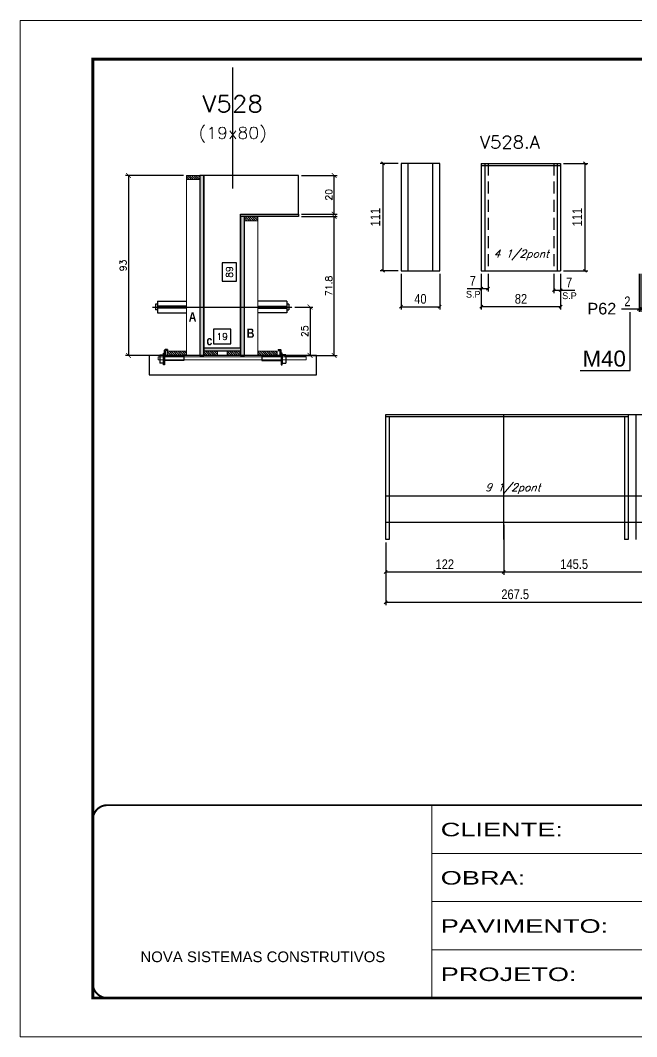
# Model space of a CAD drawing. Extents: x -21493 to -15213, y -12134 to 11887.
# Drawn here: x -18296 to -17659, y 2797 to 3847 of the extents above; entities that cross this region are included whole.
import ezdxf
from ezdxf.enums import TextEntityAlignment as Align

# ---------------------------------------------------------------- set-up
doc = ezdxf.new("R2010")
doc.units = 0
for name, pattern in [('CONTINUO', [0]), ('DASHED', [0.75, 0.5, -0.25]), ('HIDDEN', [0.375, 0.25, -0.125])]:
    doc.linetypes.add(name, pattern=pattern)
for name, color, linetype in [('5', 5, 'Continuous'), ('barrote', 251, 'Continuous'), ('COTA', 241, 'Continuous'), ('Cota Seção (2x)', 4, 'Continuous'), ('detalhes', 4, 'Continuous'), ('NOMENCLATURA', 7, 'Continuous'), ('Painéis', 200, 'Continuous'), ('presilha', 1, 'Continuous'), ('SARR_2.2x7', 40, 'Continuous'), ('SARR_3.5x7', 81, 'Continuous'), ('TENSOR', 3, 'Continuous'), ('texto', 7, 'Continuous'), ('Texto de Titulo', 7, 'Continuous'), ('Texto Qtd Sarr', 242, 'Continuous')]:
    doc.layers.add(name, color=color, linetype=linetype)
for name, color, linetype, lineweight in [('CONCRETO', 251, 'Continuous', 25), ('Folhas', 255, 'Continuous', 9), ('Hachura', 251, 'Continuous', 9), ('Madeira', 126, 'Continuous', 18), ('SARRAFO DE PRESSAO', 251, 'DASHED', 9), ('SCO-___-LAJ', 2, 'Continuous', 0), ('Texto Seção', 7, 'Continuous', 15)]:
    doc.layers.add(name, color=color, linetype=linetype, lineweight=lineweight)
doc.styles.add('ARIAL', font='arial.ttf')
doc.styles.add('COTA TECNICA', font='techl___.ttf', dxfattribs={"height": 10})
doc.styles.add('REGUA-120', font='ROMANS.shx', dxfattribs={"height": 15})
doc.styles.add('Romans', font='romans.shx')
doc.styles.add('ROMAS860', font='ROMAS860.SHX')
doc.styles.get("Standard").update_dxf_attribs({"font": 'arial.ttf'})
doc.styles.add('TECNICA', font='techb___.ttf', dxfattribs={"height": 10})
doc.styles.add('Tecnologia', font='')
doc.styles.get('Tecnologia').set_extended_font_data('Forgotten Futurist')
doc.dimstyles.new('Cota Seção (2x)', dxfattribs={"dimtxt": 7, "dimasz": 5, "dimexe": 3, "dimexo": 3, "dimgap": 2, "dimtad": 3, "dimdec": 1, "dimlfac": 0.5, "dimzin": 12, "dimdsep": 46, "dimtxsty": 'Romans', "dimblk": 'ARCHTICK', "dimcen": 0, "dimclrd": 4, "dimclre": 4, "dimclrt": 1, "dimadec": 1, "dimazin": 3, "dimtfac": 1, "dimtdec": 1, "dimtmove": 0, "dimatfit": 3, "dimldrblk": 'OBLIQUE', "dimfxl": 1, "dimtolj": 1, "dimtzin": 12, "dimarcsym": 0})
doc.dimstyles.new('Cota Seção interna', dxfattribs={"dimtxt": 7, "dimasz": 6, "dimexe": 0.18, "dimexo": 2, "dimgap": -4, "dimtad": 3, "dimdec": 1, "dimlfac": 0.5, "dimzin": 12, "dimdsep": 46, "dimtxsty": 'Romans', "dimblk": 'ARCHTICK', "dimcen": 0.09, "dimse1": 1, "dimse2": 1, "dimsd1": 1, "dimsd2": 1, "dimclrd": 180, "dimclre": 5, "dimclrt": 1, "dimadec": 0, "dimazin": 3, "dimtfac": 1, "dimtdec": 1, "dimtofl": 0, "dimtmove": 0, "dimatfit": 3, "dimldrblk": 'ARCHTICK', "dimfxl": 1, "dimtolj": 1, "dimtzin": 0, "dimarcsym": 0})
doc.dimstyles.new('PAINEL', dxfattribs={"dimtxt": 10, "dimasz": 3, "dimexe": 3, "dimexo": 3, "dimgap": 3, "dimtad": 1, "dimdec": 1, "dimzin": 12, "dimdsep": 46, "dimtxsty": 'COTA TECNICA', "dimblk1": 'OBLIQUE', "dimblk2": 'OBLIQUE', "dimsah": 1, "dimcen": 0.9, "dimclrd": 4, "dimclre": 4, "dimclrt": 240, "dimadec": 1, "dimazin": 3, "dimtfac": 1, "dimtdec": 1, "dimtmove": 0, "dimatfit": 3, "dimfxl": 1, "dimtolj": 1, "dimtzin": 12, "dimarcsym": 0})

# ---------------------------------------------------------------- blocks, each defined once
blk = doc.blocks.new('_Oblique')
at = {"color": 0, "linetype": 'ByBlock', "lineweight": -2}
blk.add_line((-0.5, -0.5), (0.5, 0.5), dxfattribs=at)
blk = doc.blocks.new('*D1341')
at = {"layer": 'COTA', "color": 4, "lineweight": -2, "ltscale": 25, "transparency": 16777216}
for p, q in [((-17651, 3325.9), (-17651, 3243)), ((-17918.5, 3307.9), (-17918.5, 3243)), ((-17918.5, 3246), (-17651, 3246))]:
    blk.add_line(p, q, dxfattribs=at)
at = {"layer": 'Defpoints', "color": 0, "ltscale": 25, "transparency": 16777216}
for p in [(-17651, 3328.9), (-17918.5, 3310.9), (-17651, 3246)]:
    blk.add_point(p, dxfattribs=at)
at = {"layer": 'COTA', "color": 4, "lineweight": -2, "ltscale": 25, "transparency": 16777216, "xscale": 3, "yscale": 3, "zscale": 3, "rotation": 180}
blk.add_blockref('_Oblique', (-17918.5, 3246), dxfattribs=at)
at = {"layer": 'COTA', "color": 4, "lineweight": -2, "ltscale": 25, "transparency": 16777216, "xscale": 3, "yscale": 3, "zscale": 3}
blk.add_blockref('_Oblique', (-17651, 3246), dxfattribs=at)
at = {"layer": 'COTA', "color": 240, "ltscale": 25, "transparency": 16777216, "insert": (-17784.7, 3254.2), "char_height": 10, "attachment_point": 5, "style": 'COTA TECNICA'}
blk.add_mtext('\\A1;267.5', dxfattribs=at)
blk = doc.blocks.new('*D1342')
at = {"layer": 'COTA', "color": 4, "lineweight": -2, "ltscale": 25, "transparency": 16777216}
for p, q in [((-17796.5, 3325.9), (-17796.5, 3274.3)), ((-17918.5, 3307.9), (-17918.5, 3274.3)), ((-17918.5, 3277.3), (-17796.5, 3277.3))]:
    blk.add_line(p, q, dxfattribs=at)
at = {"layer": 'Defpoints', "color": 0, "ltscale": 25, "transparency": 16777216}
for p in [(-17796.5, 3328.9), (-17918.5, 3310.9), (-17796.5, 3277.3)]:
    blk.add_point(p, dxfattribs=at)
at = {"layer": 'COTA', "color": 4, "lineweight": -2, "ltscale": 25, "transparency": 16777216, "xscale": 3, "yscale": 3, "zscale": 3, "rotation": 180}
blk.add_blockref('_Oblique', (-17918.5, 3277.3), dxfattribs=at)
at = {"layer": 'COTA', "color": 4, "lineweight": -2, "ltscale": 25, "transparency": 16777216, "xscale": 3, "yscale": 3, "zscale": 3}
blk.add_blockref('_Oblique', (-17796.5, 3277.3), dxfattribs=at)
at = {"layer": 'COTA', "color": 240, "ltscale": 25, "transparency": 16777216, "insert": (-17857.5, 3285.3), "char_height": 10, "attachment_point": 5, "style": 'COTA TECNICA'}
blk.add_mtext('\\A1;122', dxfattribs=at)
blk = doc.blocks.new('*D1343')
at = {"layer": 'COTA', "color": 4, "lineweight": -2, "ltscale": 25, "transparency": 16777216}
for p, q in [((-17796.5, 3325.9), (-17796.5, 3274.3)), ((-17651, 3325.9), (-17651, 3274.3)), ((-17796.5, 3277.3), (-17651, 3277.3))]:
    blk.add_line(p, q, dxfattribs=at)
at = {"layer": 'Defpoints', "color": 0, "ltscale": 25, "transparency": 16777216}
for p in [(-17796.5, 3328.9), (-17651, 3328.9), (-17651, 3277.3)]:
    blk.add_point(p, dxfattribs=at)
at = {"layer": 'COTA', "color": 4, "lineweight": -2, "ltscale": 25, "transparency": 16777216, "xscale": 3, "yscale": 3, "zscale": 3, "rotation": 180}
blk.add_blockref('_Oblique', (-17796.5, 3277.3), dxfattribs=at)
at = {"layer": 'COTA', "color": 4, "lineweight": -2, "ltscale": 25, "transparency": 16777216, "xscale": 3, "yscale": 3, "zscale": 3}
blk.add_blockref('_Oblique', (-17651, 3277.3), dxfattribs=at)
at = {"layer": 'COTA', "color": 240, "ltscale": 25, "transparency": 16777216, "insert": (-17723.7, 3285.4), "char_height": 10, "attachment_point": 5, "style": 'COTA TECNICA'}
blk.add_mtext('\\A1;145.5', dxfattribs=at)
blk = doc.blocks.new('titulo1')
at = {"layer": 'Defpoints', "color": 252, "linetype": 'HIDDEN', "ltscale": 2}
blk.add_line((0, 0), (0, 125), dxfattribs=at)
at = {"layer": 'Defpoints', "style": 'Romans', "oblique": 15}
blk.add_attdef('FOLHA', text='', height=10, dxfattribs=at).set_placement((0, 15.6), align=Align.MIDDLE_CENTER)
at = {"layer": 'Texto Qtd Sarr', "color": 3, "style": 'Romans', "oblique": 15}
for tag, height, p in [('TITULO', 17, (0, 71.4)), ('SEÇÃO', 12, (0, 41.5))]:
    blk.add_attdef(tag, text='', height=height, dxfattribs=at).set_placement(p, align=Align.MIDDLE_CENTER)
blk = doc.blocks.new('_ArchTick')
at = {"color": 0, "linetype": 'ByBlock', "const_width": 0.15}
blk.add_lwpolyline([(-0.5, -0.5), (0.5, 0.5)], dxfattribs=at)
blk = doc.blocks.new('*D1344')
at = {"layer": 'COTA', "color": 4, "lineweight": -2, "transparency": 16777216}
for p, q in [((-18005.7, 3644.6), (-17968.9, 3644.6)), ((-17971.9, 3501), (-17971.9, 3644.6)), ((-18023.3, 3501), (-17968.9, 3501))]:
    blk.add_line(p, q, dxfattribs=at)
at = {"layer": 'Defpoints', "color": 0, "transparency": 16777216}
for p in [(-18008.7, 3644.6), (-17971.9, 3644.6), (-18026.3, 3501)]:
    blk.add_point(p, dxfattribs=at)
at = {"layer": 'COTA', "color": 4, "lineweight": -2, "transparency": 16777216, "xscale": 5, "yscale": 5, "zscale": 5}
for p, rotation in [((-17971.9, 3644.6), 90), ((-17971.9, 3501), 270)]:
    blk.add_blockref('_ArchTick', p, dxfattribs=dict(at, rotation=rotation))
at = {"layer": 'COTA', "color": 1, "transparency": 16777216, "insert": (-17977.4, 3572.8), "char_height": 7, "attachment_point": 5, "rotation": 90, "style": 'Romans'}
blk.add_mtext('\\A1;71.8', dxfattribs=at)
blk = doc.blocks.new('*D1345')
at = {"layer": 'COTA', "color": 4, "lineweight": -2, "transparency": 16777216}
for p, q in [((-18005.7, 3687), (-17968.9, 3687)), ((-17971.9, 3647), (-17971.9, 3687)), ((-18005.7, 3647), (-17968.9, 3647))]:
    blk.add_line(p, q, dxfattribs=at)
at = {"layer": 'Defpoints', "color": 0, "transparency": 16777216}
for p in [(-18008.7, 3687), (-17971.9, 3687), (-18008.7, 3647)]:
    blk.add_point(p, dxfattribs=at)
at = {"layer": 'COTA', "color": 4, "lineweight": -2, "transparency": 16777216, "xscale": 5, "yscale": 5, "zscale": 5}
for p, rotation in [((-17971.9, 3687), 90), ((-17971.9, 3647), 270)]:
    blk.add_blockref('_ArchTick', p, dxfattribs=dict(at, rotation=rotation))
at = {"layer": 'COTA', "color": 1, "transparency": 16777216, "insert": (-17977.4, 3667), "char_height": 7, "attachment_point": 5, "rotation": 90, "style": 'Romans'}
blk.add_mtext('\\A1;20', dxfattribs=at)
blk = doc.blocks.new('*D1346')
at = {"layer": 'Cota Seção (2x)', "color": 180, "lineweight": -2, "transparency": 16777216}
for p, q in [((-18072.7, 3596.7), (-18087.7, 3596.7)), ((-18087.7, 3596.7), (-18087.7, 3577.7)), ((-18072.7, 3577.7), (-18072.7, 3596.7)), ((-18087.7, 3577.7), (-18072.7, 3577.7))]:
    blk.add_line(p, q, dxfattribs=at)
at = {"layer": 'Defpoints', "color": 0, "transparency": 16777216}
for p in [(-18068.7, 3687), (-18068.7, 3687), (-18068.7, 3509)]:
    blk.add_point(p, dxfattribs=at)
at = {"layer": 'Cota Seção (2x)', "color": 1, "transparency": 16777216, "insert": (-18080.2, 3587.2), "char_height": 7, "attachment_point": 5, "rotation": 90, "style": 'Romans'}
blk.add_mtext('\\A1;89', dxfattribs=at)
blk = doc.blocks.new('PRESILHA METÁLICA 1')
at = {"layer": 'presilha'}
for p, q in [((7.5, 10.6), (7.5, 19.9)), ((12, 21), (8.6, 21)), ((9, 11.6), (9, 18.9)), ((12, 19.5), (9.6, 19.5)), ((12, 21), (12, 19.5)), ((0, 13), (6, 13)), ((0, 13), (0, 0)), ((6, 0), (0, 0)), ((6, 15.5), (7.5, 15.5)), ((6, -2.5), (6, 15.5)), ((6, 13), (6, 0)), ((7.5, 15.5), (7.5, -2.5)), ((37.5, 4.1), (7.5, 4.1)), ((37.5, 11), (9.6, 11)), ((37.5, 11), (37.5, 4.1)), ((7.5, -2.5), (6, -2.5))]:
    blk.add_line(p, q, dxfattribs=at)
for centre, radius, start, end in [((8.6, 19.9), 1.14, 90, 180), ((9.6, 18.9), 0.57, 90, 180), ((9.6, 11.6), 0.57, 180, 270)]:
    blk.add_arc(centre, radius, start, end, dxfattribs=at)
blk = doc.blocks.new('*D1347')
at = {"layer": 'Cota Seção (2x)', "color": 180, "lineweight": -2, "transparency": 16777216}
for p, q in [((-18078.7, 3528), (-18096.7, 3528)), ((-18096.7, 3528), (-18096.7, 3513)), ((-18078.7, 3513), (-18078.7, 3528)), ((-18096.7, 3513), (-18078.7, 3513))]:
    blk.add_line(p, q, dxfattribs=at)
at = {"layer": 'Defpoints', "color": 0, "transparency": 16777216}
for p in [(-18068.7, 3509), (-18106.7, 3501), (-18068.7, 3501)]:
    blk.add_point(p, dxfattribs=at)
at = {"layer": 'Cota Seção (2x)', "color": 1, "transparency": 16777216, "insert": (-18087.7, 3520.5), "char_height": 7, "attachment_point": 5, "style": 'Romans'}
blk.add_mtext('\\A1;19', dxfattribs=at)
blk = doc.blocks.new('*D1348')
at = {"layer": 'COTA', "color": 4, "lineweight": -2, "transparency": 16777216}
for p, q in [((-18127.7, 3687), (-18187.6, 3687)), ((-18184.6, 3687), (-18184.6, 3501)), ((-18127.7, 3501), (-18187.6, 3501))]:
    blk.add_line(p, q, dxfattribs=at)
at = {"layer": 'Defpoints', "color": 0, "transparency": 16777216}
for p in [(-18124.7, 3687), (-18184.6, 3501), (-18124.7, 3501)]:
    blk.add_point(p, dxfattribs=at)
at = {"layer": 'COTA', "color": 4, "lineweight": -2, "transparency": 16777216, "xscale": 5, "yscale": 5, "zscale": 5}
for p, rotation in [((-18184.6, 3687), 90), ((-18184.6, 3501), 270)]:
    blk.add_blockref('_ArchTick', p, dxfattribs=dict(at, rotation=rotation))
at = {"layer": 'COTA', "color": 1, "transparency": 16777216, "insert": (-18190.1, 3594), "char_height": 7, "attachment_point": 5, "rotation": 90, "style": 'Romans'}
blk.add_mtext('\\A1;93', dxfattribs=at)
blk = doc.blocks.new('*D1349')
at = {"layer": 'COTA', "color": 4, "lineweight": -2, "transparency": 16777216}
for p, q in [((-18012.4, 3551), (-17993.8, 3551)), ((-17996.8, 3551), (-17996.8, 3501)), ((-18012.4, 3501), (-17993.8, 3501))]:
    blk.add_line(p, q, dxfattribs=at)
at = {"layer": 'Defpoints', "color": 0, "transparency": 16777216}
for p in [(-18015.4, 3551), (-18015.4, 3501), (-17996.8, 3501)]:
    blk.add_point(p, dxfattribs=at)
at = {"layer": 'COTA', "color": 4, "lineweight": -2, "transparency": 16777216, "xscale": 5, "yscale": 5, "zscale": 5}
for p, rotation in [((-17996.8, 3551), 90), ((-17996.8, 3501), 270)]:
    blk.add_blockref('_ArchTick', p, dxfattribs=dict(at, rotation=rotation))
at = {"layer": 'COTA', "color": 1, "transparency": 16777216, "insert": (-18002.3, 3526), "char_height": 7, "attachment_point": 5, "rotation": 90, "style": 'Romans'}
blk.add_mtext('\\A1;25', dxfattribs=at)
blk = doc.blocks.new('*D1670')
at = {"layer": 'COTA', "color": 4, "lineweight": -2, "ltscale": 25, "transparency": 16777216}
for p, q in [((-17744.7, 3585.4), (-17744.7, 3565.4)), ((-17737.7, 3585.4), (-17737.7, 3565.4)), ((-17744.7, 3568.4), (-17737.7, 3568.4)), ((-17737.7, 3568.4), (-17723, 3568.4))]:
    blk.add_line(p, q, dxfattribs=at)
at = {"layer": 'Defpoints', "color": 0, "ltscale": 25, "transparency": 16777216}
for p in [(-17744.7, 3588.4), (-17737.7, 3588.4), (-17737.7, 3568.4)]:
    blk.add_point(p, dxfattribs=at)
at = {"layer": 'COTA', "color": 4, "lineweight": -2, "ltscale": 25, "transparency": 16777216, "xscale": 3, "yscale": 3, "zscale": 3, "rotation": 180}
blk.add_blockref('_Oblique', (-17744.7, 3568.4), dxfattribs=at)
at = {"layer": 'COTA', "color": 4, "lineweight": -2, "ltscale": 25, "transparency": 16777216, "xscale": 3, "yscale": 3, "zscale": 3}
blk.add_blockref('_Oblique', (-17737.7, 3568.4), dxfattribs=at)
at = {"layer": 'COTA', "color": 240, "ltscale": 25, "transparency": 16777216, "insert": (-17728.9, 3576.5), "char_height": 10, "attachment_point": 5, "style": 'COTA TECNICA'}
blk.add_mtext('\\A1;7', dxfattribs=at)
blk = doc.blocks.new('*D1671')
at = {"layer": 'COTA', "color": 4, "lineweight": -2, "ltscale": 25, "transparency": 16777216}
for p, q in [((-17819.7, 3585.4), (-17819.7, 3566.9)), ((-17812.7, 3585.4), (-17812.7, 3566.9)), ((-17819.7, 3569.9), (-17834.5, 3569.9)), ((-17812.7, 3569.9), (-17819.7, 3569.9))]:
    blk.add_line(p, q, dxfattribs=at)
at = {"layer": 'Defpoints', "color": 0, "ltscale": 25, "transparency": 16777216}
for p in [(-17819.7, 3588.4), (-17812.7, 3588.4), (-17819.7, 3569.9)]:
    blk.add_point(p, dxfattribs=at)
at = {"layer": 'COTA', "color": 4, "lineweight": -2, "ltscale": 25, "transparency": 16777216, "xscale": 3, "yscale": 3, "zscale": 3, "rotation": 180}
blk.add_blockref('_Oblique', (-17819.7, 3569.9), dxfattribs=at)
at = {"layer": 'COTA', "color": 4, "lineweight": -2, "ltscale": 25, "transparency": 16777216, "xscale": 3, "yscale": 3, "zscale": 3}
blk.add_blockref('_Oblique', (-17812.7, 3569.9), dxfattribs=at)
at = {"layer": 'COTA', "color": 240, "ltscale": 25, "transparency": 16777216, "insert": (-17828.6, 3578), "char_height": 10, "attachment_point": 5, "style": 'COTA TECNICA'}
blk.add_mtext('\\A1;7', dxfattribs=at)
blk = doc.blocks.new('*D1672')
at = {"layer": 'COTA', "color": 4, "lineweight": -2, "ltscale": 25, "transparency": 16777216}
for p, q in [((-17819.7, 3585.4), (-17819.7, 3548.3)), ((-17737.7, 3585.4), (-17737.7, 3548.3)), ((-17737.7, 3551.3), (-17819.7, 3551.3))]:
    blk.add_line(p, q, dxfattribs=at)
at = {"layer": 'Defpoints', "color": 0, "ltscale": 25, "transparency": 16777216}
for p in [(-17819.7, 3588.4), (-17737.7, 3588.4), (-17819.7, 3551.3)]:
    blk.add_point(p, dxfattribs=at)
at = {"layer": 'COTA', "color": 4, "lineweight": -2, "ltscale": 25, "transparency": 16777216, "xscale": 3, "yscale": 3, "zscale": 3, "rotation": 180}
blk.add_blockref('_Oblique', (-17819.7, 3551.3), dxfattribs=at)
at = {"layer": 'COTA', "color": 4, "lineweight": -2, "ltscale": 25, "transparency": 16777216, "xscale": 3, "yscale": 3, "zscale": 3}
blk.add_blockref('_Oblique', (-17737.7, 3551.3), dxfattribs=at)
at = {"layer": 'COTA', "color": 240, "ltscale": 25, "transparency": 16777216, "insert": (-17778.7, 3559.4), "char_height": 10, "attachment_point": 5, "style": 'COTA TECNICA'}
blk.add_mtext('\\A1;82', dxfattribs=at)
blk = doc.blocks.new('*D1673')
at = {"layer": 'COTA', "color": 4, "lineweight": -2, "ltscale": 25, "transparency": 16777216}
for p, q in [((-17734.7, 3699.4), (-17709.5, 3699.4)), ((-17712.5, 3588.4), (-17712.5, 3699.4)), ((-17734.7, 3588.4), (-17709.5, 3588.4))]:
    blk.add_line(p, q, dxfattribs=at)
at = {"layer": 'Defpoints', "color": 0, "ltscale": 25, "transparency": 16777216}
for p in [(-17737.7, 3699.4), (-17712.5, 3699.4), (-17737.7, 3588.4)]:
    blk.add_point(p, dxfattribs=at)
at = {"layer": 'COTA', "color": 4, "lineweight": -2, "ltscale": 25, "transparency": 16777216, "xscale": 3, "yscale": 3, "zscale": 3}
for p, rotation in [((-17712.5, 3699.4), 90), ((-17712.5, 3588.4), 270)]:
    blk.add_blockref('_Oblique', p, dxfattribs=dict(at, rotation=rotation))
at = {"layer": 'COTA', "color": 240, "ltscale": 25, "transparency": 16777216, "insert": (-17720.6, 3643.9), "char_height": 10, "attachment_point": 5, "rotation": 90, "style": 'COTA TECNICA'}
blk.add_mtext('\\A1;111', dxfattribs=at)
blk = doc.blocks.new('*D1674')
at = {"layer": 'COTA', "color": 4, "lineweight": -2, "ltscale": 25, "transparency": 16777216}
for p, q in [((-17656.6, 3585.4), (-17656.6, 3545.9)), ((-17654.6, 3585.4), (-17654.6, 3545.9)), ((-17656.6, 3548.9), (-17674.7, 3548.9)), ((-17654.6, 3548.9), (-17656.6, 3548.9)), ((-17654.6, 3548.9), (-17651.6, 3548.9))]:
    blk.add_line(p, q, dxfattribs=at)
at = {"layer": 'Defpoints', "color": 0, "ltscale": 25, "transparency": 16777216}
for p in [(-17656.6, 3588.4), (-17654.6, 3588.4), (-17656.6, 3548.9)]:
    blk.add_point(p, dxfattribs=at)
at = {"layer": 'COTA', "color": 4, "lineweight": -2, "ltscale": 25, "transparency": 16777216, "xscale": 3, "yscale": 3, "zscale": 3}
blk.add_blockref('_Oblique', (-17656.6, 3548.9), dxfattribs=at)
at = {"layer": 'COTA', "color": 4, "lineweight": -2, "ltscale": 25, "transparency": 16777216, "xscale": 3, "yscale": 3, "zscale": 3, "rotation": 180}
blk.add_blockref('_Oblique', (-17654.6, 3548.9), dxfattribs=at)
at = {"layer": 'COTA', "color": 240, "ltscale": 25, "transparency": 16777216, "insert": (-17668.7, 3556.9), "char_height": 10, "attachment_point": 5, "style": 'COTA TECNICA'}
blk.add_mtext('\\A1;2', dxfattribs=at)
blk = doc.blocks.new('*D1331')
at = {"layer": 'COTA', "color": 4, "lineweight": -2, "ltscale": 25, "transparency": 16777216}
for p, q in [((-17902.7, 3585.4), (-17902.7, 3548.3)), ((-17862.7, 3585.4), (-17862.7, 3548.3)), ((-17902.7, 3551.3), (-17862.7, 3551.3))]:
    blk.add_line(p, q, dxfattribs=at)
at = {"layer": 'Defpoints', "color": 0, "ltscale": 25, "transparency": 16777216}
for p in [(-17902.7, 3588.4), (-17862.7, 3588.4), (-17862.7, 3551.3)]:
    blk.add_point(p, dxfattribs=at)
at = {"layer": 'COTA', "color": 4, "lineweight": -2, "ltscale": 25, "transparency": 16777216, "xscale": 3, "yscale": 3, "zscale": 3, "rotation": 180}
blk.add_blockref('_Oblique', (-17902.7, 3551.3), dxfattribs=at)
at = {"layer": 'COTA', "color": 4, "lineweight": -2, "ltscale": 25, "transparency": 16777216, "xscale": 3, "yscale": 3, "zscale": 3}
blk.add_blockref('_Oblique', (-17862.7, 3551.3), dxfattribs=at)
at = {"layer": 'COTA', "color": 240, "ltscale": 25, "transparency": 16777216, "insert": (-17882.7, 3559.4), "char_height": 10, "attachment_point": 5, "style": 'COTA TECNICA'}
blk.add_mtext('\\A1;40', dxfattribs=at)
blk = doc.blocks.new('*D1332')
at = {"layer": 'COTA', "color": 4, "lineweight": -2, "ltscale": 25, "transparency": 16777216}
for p, q in [((-17905.7, 3699.4), (-17924.3, 3699.4)), ((-17921.3, 3588.4), (-17921.3, 3699.4)), ((-17905.7, 3588.4), (-17924.3, 3588.4))]:
    blk.add_line(p, q, dxfattribs=at)
at = {"layer": 'Defpoints', "color": 0, "ltscale": 25, "transparency": 16777216}
for p in [(-17921.3, 3699.4), (-17902.7, 3699.4), (-17902.7, 3588.4)]:
    blk.add_point(p, dxfattribs=at)
at = {"layer": 'COTA', "color": 4, "lineweight": -2, "ltscale": 25, "transparency": 16777216, "xscale": 3, "yscale": 3, "zscale": 3}
for p, rotation in [((-17921.3, 3699.4), 90), ((-17921.3, 3588.4), 270)]:
    blk.add_blockref('_Oblique', p, dxfattribs=dict(at, rotation=rotation))
at = {"layer": 'COTA', "color": 240, "ltscale": 25, "transparency": 16777216, "insert": (-17929.3, 3643.9), "char_height": 10, "attachment_point": 5, "rotation": 90, "style": 'COTA TECNICA'}
blk.add_mtext('\\A1;111', dxfattribs=at)
blk = doc.blocks.new('9999999999')
at = {"color": 30, "linetype": 'CONTINUO'}
for p, q in [((98564.6, 34230.2), (98564.6, 34429.4)), ((98564.6, 34379.6), (99584, 34379.6)), ((98564.6, 34329.8), (99488, 34329.8)), ((98564.6, 34280), (99488, 34280))]:
    blk.add_line(p, q, dxfattribs=at)
at = {"color": 30, "linetype": 'CONTINUO', "const_width": 2}
blk.add_lwpolyline([(99584, 34230.2), (99584, 34414.4, 0.414214), (99569, 34429.4), (98229, 34429.4, 0.414214), (98214, 34414.4), (98214, 34245.2, 0.414214), (98229, 34230.2), (99584, 34230.2)], format="xyb", dxfattribs=at)
at = {"layer": 'Folhas'}
blk.add_lwpolyline([(98139, 34190.2), (99624, 34190.2), (99624, 35240.2), (98139, 35240.2)], close=True, dxfattribs=at)
at = {"layer": 'Folhas', "color": 30, "const_width": 3}
blk.add_lwpolyline([(98214, 34230.2), (99584, 34230.2), (99584, 35200.2), (98214, 35200.2)], close=True, dxfattribs=at)
at = {"color": 7, "linetype": 'Continuous', "ltscale": 5, "style": 'ARIAL'}
blk.add_text('NOVA SISTEMAS CONSTRUTIVOS', height=11.059, dxfattribs=at).set_placement((98263.2, 34267.2))
at = {"layer": 'Folhas', "color": 7, "style": 'Tecnologia', "width": 1.5}
for s, p in [('CLIENTE:', (98573.7, 34397.2)), ('OBRA:', (98573.7, 34347.3)), ('PAVIMENTO:', (98573.7, 34297.5)), ('PROJETO:', (98573.7, 34247.7))]:
    blk.add_text(s, height=14, dxfattribs=at).set_placement(p)

msp = doc.modelspace()

# ---------------------------------------------------------------- hatches: boundary and pattern name
at = {"layer": 'Hachura'}
h = msp.add_hatch(dxfattribs=at)
h.set_pattern_fill('ANSI31', color=256, scale=0.5, angle=270, style=0)
h.set_pattern_definition([(315, (4781.166, -4620.6218), (1.12253202, 1.12253202), [])])
h.paths.add_polyline_path([(-18124.65, 3682.62), (-18124.65, 3687.02), (-18110.65, 3687.02), (-18110.65, 3682.62)])
h = msp.add_hatch(color=256, dxfattribs=at)
h.dxf.hatch_style = 1
h.paths.add_polyline_path([(-18106.65, 3687.02), (-18110.65, 3687.02), (-18110.65, 3501.02), (-18106.65, 3501.02)])
h = msp.add_hatch(color=256, dxfattribs=at)
h.dxf.hatch_style = 1
h.paths.add_polyline_path([(-18068.65, 3644.62), (-18068.65, 3647.02), (-18008.65, 3647.02), (-18008.65, 3644.62)])
h = msp.add_hatch(color=256, dxfattribs=at)
h.dxf.hatch_style = 1
h.paths.add_polyline_path([(-18064.65, 3644.62), (-18068.65, 3644.62), (-18068.65, 3501.02), (-18064.65, 3501.02)])
h = msp.add_hatch(dxfattribs=at)
h.set_pattern_fill('ANSI31', color=256, scale=0.5, angle=270, style=0)
h.set_pattern_definition([(315, (4841.166, -4663.0218), (1.12253202, 1.12253202), [])])
h.paths.add_polyline_path([(-18064.65, 3640.22), (-18064.65, 3644.62), (-18050.65, 3644.62), (-18050.65, 3640.22)])
h = msp.add_hatch(color=256, dxfattribs=at)
h.dxf.hatch_style = 1
h.paths.add_polyline_path([(-18106.65, 3505.42), (-18106.65, 3509.02), (-18068.65, 3509.02), (-18068.65, 3505.42)])
h = msp.add_hatch(dxfattribs=at)
h.set_pattern_fill('ANSI31', color=256, scale=0.5, angle=270, style=0)
h.set_pattern_definition([(315, (4747.166, -4728.6218), (1.12253202, 1.12253202), [])])
h.paths.add_polyline_path([(-18124.65, 3501.02), (-18124.65, 3505.42), (-18144.65, 3505.42), (-18144.65, 3501.02)])
h = msp.add_hatch(dxfattribs=at)
h.set_pattern_fill('ANSI31', color=256, scale=0.5, angle=270, style=0)
h.set_pattern_definition([(315, (4849.968, -4728.6218), (1.12253202, 1.12253202), [])])
h.paths.add_polyline_path([(-18106.65, 3501.02), (-18106.65, 3505.42), (-18092.65, 3505.42), (-18092.65, 3501.02)])
h = msp.add_hatch(dxfattribs=at)
h.set_pattern_fill('ANSI31', color=256, scale=0.5, angle=270, style=0)
h.set_pattern_definition([(315, (4849.966, -4728.6218), (1.12253202, 1.12253202), [])])
h.paths.add_polyline_path([(-18068.65, 3501.02), (-18068.65, 3505.42), (-18082.65, 3505.42), (-18082.65, 3501.02)])
h = msp.add_hatch(dxfattribs=at)
h.set_pattern_fill('ANSI31', color=256, scale=0.5, angle=270, style=0)
h.set_pattern_definition([(315, (4841.166, -4728.6218), (1.12253202, 1.12253202), [])])
h.paths.add_polyline_path([(-18030.65, 3501.02), (-18030.65, 3505.42), (-18050.65, 3505.42), (-18050.65, 3501.02)])

# ---------------------------------------------------------------- linework, layer by layer
at = {"ltscale": 3}
for p, q in [((-18156.65, 3553.99), (-18156.65, 3547.99)), ((-18154.65, 3553.99), (-18156.65, 3553.99)), ((-18154.65, 3556.99), (-18154.65, 3544.99)), ((-18154.65, 3556.99), (-18124.65, 3556.99)), ((-18124.65, 3551.99), (-18154.65, 3551.99)), ((-18124.65, 3549.99), (-18154.65, 3549.99)), ((-18020.65, 3556.99), (-18050.65, 3556.99)), ((-18050.65, 3551.99), (-18020.65, 3551.99)), ((-18050.65, 3549.99), (-18020.65, 3549.99)), ((-18020.65, 3556.99), (-18020.65, 3544.99)), ((-18018.65, 3553.99), (-18020.65, 3553.99)), ((-18018.65, 3553.99), (-18018.65, 3547.99)), ((-18154.65, 3547.99), (-18156.65, 3547.99)), ((-18154.65, 3544.99), (-18124.65, 3544.99)), ((-18020.65, 3544.99), (-18050.65, 3544.99)), ((-18020.65, 3547.99), (-18018.65, 3547.99))]:
    msp.add_line(p, q, dxfattribs=at)
at = {"layer": 'barrote'}
msp.add_lwpolyline([(-18163.02, 3481.02), (-17990.05, 3481.02), (-17990.05, 3501.02), (-18163.02, 3501.02)], close=True, dxfattribs=at)
at = {"layer": 'CONCRETO'}
msp.add_lwpolyline([(-18068.65, 3647.02), (-18008.65, 3647.02), (-18008.65, 3687.02), (-18068.65, 3687.02), (-18068.65, 3687.02), (-18106.65, 3687.02), (-18106.65, 3505.42), (-18106.65, 3505.42), (-18106.65, 3509.02), (-18068.65, 3509.02)], close=True, dxfattribs=at)
at = {"layer": 'Madeira'}
for points in [[(-18124.65, 3682.62), (-18124.65, 3687.02), (-18110.65, 3687.02), (-18110.65, 3682.62)], [(-18124.65, 3687.02), (-18110.65, 3687.02), (-18110.65, 3501.02), (-18124.65, 3501.02)], [(-18064.65, 3640.22), (-18064.65, 3644.62), (-18050.65, 3644.62), (-18050.65, 3640.22)], [(-18064.65, 3644.62), (-18050.65, 3644.62), (-18050.65, 3501.02), (-18064.65, 3501.02)], [(-18124.65, 3501.02), (-18124.65, 3505.42), (-18144.65, 3505.42), (-18144.65, 3501.02)], [(-18106.65, 3501.02), (-18106.65, 3505.42), (-18092.65, 3505.42), (-18092.65, 3501.02)], [(-18068.65, 3501.02), (-18068.65, 3505.42), (-18082.65, 3505.42), (-18082.65, 3501.02)], [(-18030.65, 3501.02), (-18030.65, 3505.42), (-18050.65, 3505.42), (-18050.65, 3501.02)]]:
    msp.add_lwpolyline(points, close=True, dxfattribs=at)
at = {"layer": 'NOMENCLATURA', "linetype": 'Continuous'}
for p, q in [((-17665.67, 3485.34), (-17665.67, 3545.69)), ((-17717.57, 3485.34), (-17665.67, 3485.34))]:
    msp.add_line(p, q, dxfattribs=at)
at = {"layer": 'Painéis', "ltscale": 25}
for p, q in [((-17862.74, 3699.39), (-17902.74, 3699.39)), ((-17902.74, 3699.39), (-17902.74, 3588.39)), ((-17862.74, 3588.39), (-17862.74, 3699.39)), ((-17819.72, 3699.39), (-17737.72, 3699.39)), ((-17819.72, 3699.39), (-17819.72, 3588.39)), ((-17737.72, 3699.39), (-17737.72, 3588.39)), ((-17902.74, 3588.39), (-17862.74, 3588.39)), ((-17819.72, 3588.39), (-17737.72, 3588.39)), ((-17918.5, 3310.9), (-17918.5, 3439.9)), ((-17796.5, 3310.9), (-17796.5, 3439.9))]:
    msp.add_line(p, q, dxfattribs=at)
at = {"layer": 'Painéis'}
for p, q in [((-17918.5, 3439.9), (-17651, 3439.9)), ((-17918.5, 3355.9), (-17651, 3355.9)), ((-17918.5, 3328.9), (-17651, 3328.9))]:
    msp.add_line(p, q, dxfattribs=at)
for points in [[(-18106.65, 3687.02), (-18110.65, 3687.02), (-18110.65, 3501.02), (-18106.65, 3501.02)], [(-18068.65, 3644.62), (-18068.65, 3647.02), (-18008.65, 3647.02), (-18008.65, 3644.62)], [(-18064.65, 3644.62), (-18068.65, 3644.62), (-18068.65, 3501.02), (-18064.65, 3501.02)], [(-18106.65, 3505.42), (-18106.65, 3509.02), (-18068.65, 3509.02), (-18068.65, 3505.42)]]:
    msp.add_lwpolyline(points, close=True, dxfattribs=at)
at = {"layer": 'SARR_2.2x7', "linetype": 'Continuous'}
for p, q in [((-17895.74, 3699.39), (-17895.74, 3588.39)), ((-17869.74, 3588.39), (-17869.74, 3699.39)), ((-17819.72, 3697.19), (-17737.72, 3697.19)), ((-17668, 3437.7), (-17918.5, 3437.7)), ((-17660, 3439.9), (-17660, 3310.9))]:
    msp.add_line(p, q, dxfattribs=at)
at = {"layer": 'SARR_2.2x7', "linetype": 'HIDDEN', "ltscale": 50}
for p, q in [((-17812.72, 3699.39), (-17812.72, 3588.39)), ((-17744.72, 3699.39), (-17744.72, 3588.39))]:
    msp.add_line(p, q, dxfattribs=at)
at = {"layer": 'SARR_3.5x7'}
for p, q in [((-17816.22, 3699.39), (-17816.22, 3588.39)), ((-17741.22, 3699.39), (-17741.22, 3588.39)), ((-17915, 3437.7), (-17915, 3310.9)), ((-17671.5, 3437.7), (-17671.5, 3310.9)), ((-17668, 3439.9), (-17668, 3310.9))]:
    msp.add_line(p, q, dxfattribs=at)
at = {"layer": 'SARR_3.5x7', "ltscale": 25}
for p, q in [((-17915, 3310.9), (-17918.5, 3310.9)), ((-17668, 3310.9), (-17671.5, 3310.9))]:
    msp.add_line(p, q, dxfattribs=at)
at = {"layer": 'SCO-___-LAJ', "color": 1}
msp.add_lwpolyline([(-18154.02, 3499.69), (-18000.71, 3499.69), (-18000.71, 3496.49), (-18154.02, 3496.49)], close=True, dxfattribs=at)
at = {"layer": 'TENSOR', "linetype": 'HIDDEN', "ltscale": 0.5}
msp.add_line((-18159.65, 3550.99), (-18015.35, 3550.99), dxfattribs=at)

# ---------------------------------------------------------------- block references
at = {"layer": 'presilha', "yscale": 0.6666666666666666, "zscale": 0.6666666666666666, "rotation": 359.9999999998245}
for p, xscale in [((-18152.23, 3493.06), 0.6666666666666666), ((-18021.79, 3493.06), -0.6666666666666666)]:
    msp.add_blockref('PRESILHA METÁLICA 1', p, dxfattribs=dict(at, xscale=xscale))
at = {"layer": 'SARRAFO DE PRESSAO', "color": 6, "linetype": 'ByBlock'}
msp.add_blockref('9999999999', (-116435.39, -31393), dxfattribs=at)
at = {"layer": 'Texto Seção'}
ref = msp.add_blockref('titulo1', (-18076.78, 3673.44), dxfattribs=at)
ref.add_attrib('TITULO', 'V528', dxfattribs={"layer": 'Texto de Titulo', "color": 7, "height": 17, "style": 'Romans', "width": 1.1}).set_placement((-18076.78, 3760.94), align=Align.MIDDLE_CENTER)
ref.add_attrib('SEÇÃO', '(19x80)', dxfattribs={"layer": 'Texto de Titulo', "color": 7, "height": 12, "style": 'Romans', "width": 1.1}).set_placement((-18076.78, 3730.94), align=Align.MIDDLE_CENTER)

# ---------------------------------------------------------------- texts
at = {"layer": '5', "linetype": 'Continuous'}
msp.add_text('P62', height=12, rotation=0.00004, dxfattribs=at).set_placement((-17709.99, 3543.35))
at = {"layer": 'detalhes', "style": 'TECNICA'}
for s, p in [('A', (-18122.26, 3536.05)), ('B', (-18062.3, 3519.21)), ('c', (-18103.93, 3511.52))]:
    msp.add_text(s, height=9.6, rotation=360, dxfattribs=at).set_placement(p)
at = {"layer": 'NOMENCLATURA', "linetype": 'Continuous'}
msp.add_text('M40', height=16.5, rotation=360, dxfattribs=at).set_placement((-17715.07, 3489.54))
at = {"layer": 'texto', "color": 2, "char_height": 8, "attachment_point": 5, "style": 'Romans'}
for s, insert in [('{\\Q19;\\C256;4 1/2pont}', (-17778.38, 3604.84)), ('{\\Q19;\\C256;9 1/2pont}', (-17787.1, 3363.35))]:
    msp.add_mtext(s, dxfattribs=dict(at, insert=insert))
at = {"layer": 'texto', "color": 4, "char_height": 7, "attachment_point": 5, "style": 'ROMAS860'}
for insert in [(-17828.04, 3564.13), (-17728.56, 3562.63)]:
    msp.add_mtext('S.P', dxfattribs=dict(at, insert=insert))
at = {"layer": 'Texto Seção', "style": 'REGUA-120', "width": 1.05}
msp.add_text('V528.A', height=13, dxfattribs=at).set_placement((-17821.2, 3714.88))

# ---------------------------------------------------------------- dimensions: what is measured, and where the dimension line sits
at = {"layer": 'COTA', "ltscale": 25}
for base, p1, p2, picture, middle in [((-17921.26, 3699.39), (-17902.74, 3588.39), (-17902.74, 3699.39), '*D1332', (-17929.32, 3643.89)), ((-17712.5, 3699.39), (-17737.72, 3588.39), (-17737.72, 3699.39), '*D1673', (-17720.55, 3643.89))]:
    dim = msp.add_linear_dim(base=base, p1=p1, p2=p2, angle=90, dimstyle='PAINEL', dxfattribs=at)
    dim.commit()
    dim.dimension.update_dxf_attribs({"geometry": picture, "text_midpoint": middle})
at = {"layer": 'COTA'}
for base, p1, p2, picture, middle in [((-18184.63, 3501.02), (-18124.65, 3687.02), (-18124.65, 3501.02), '*D1348', (-18190.13, 3594.02)), ((-17971.94, 3687.02), (-18008.65, 3647.02), (-18008.65, 3687.02), '*D1345', (-17977.44, 3667.02)), ((-17971.94, 3644.62), (-18026.25, 3501.02), (-18008.65, 3644.62), '*D1344', (-17977.44, 3572.82)), ((-17996.8, 3501.02), (-18015.35, 3550.99), (-18015.35, 3501.02), '*D1349', (-18002.3, 3526.01))]:
    dim = msp.add_linear_dim(base=base, p1=p1, p2=p2, angle=90, dimstyle='Cota Seção (2x)', dxfattribs=at)
    dim.commit()
    dim.dimension.update_dxf_attribs({"geometry": picture, "text_midpoint": middle})
at = {"layer": 'COTA', "ltscale": 25}
for base, p1, p2, picture, middle in [((-17862.74, 3551.3), (-17902.74, 3588.39), (-17862.74, 3588.39), '*D1331', (-17882.74, 3559.4)), ((-17819.72, 3569.93), (-17812.72, 3588.39), (-17819.72, 3588.39), '*D1671', (-17828.59, 3578)), ((-17819.72, 3551.3), (-17737.72, 3588.39), (-17819.72, 3588.39), '*D1672', (-17778.72, 3559.39)), ((-17737.72, 3568.43), (-17744.72, 3588.39), (-17737.72, 3588.39), '*D1670', (-17728.86, 3576.5)), ((-17656.61, 3548.94), (-17654.61, 3588.39), (-17656.61, 3588.39), '*D1674', (-17668.67, 3556.94)), ((-17651, 3246.04), (-17918.5, 3310.9), (-17651, 3328.9), '*D1341', (-17784.75, 3254.15)), ((-17796.5, 3277.28), (-17918.5, 3310.9), (-17796.5, 3328.9), '*D1342', (-17857.5, 3285.34))]:
    dim = msp.add_linear_dim(base=base, p1=p1, p2=p2, dimstyle='PAINEL', dxfattribs=at)
    dim.commit()
    dim.dimension.update_dxf_attribs({"geometry": picture, "text_midpoint": middle})
dim = msp.add_linear_dim(base=(-17651, 3277.28), p1=(-17796.5, 3328.9), p2=(-17651, 3328.9), dimstyle='PAINEL', override={"dimtmove": 1}, dxfattribs=at)
dim.commit()
dim.dimension.update_dxf_attribs({"geometry": '*D1343', "text_midpoint": (-17723.75, 3285.39)})
at = {"layer": 'Cota Seção (2x)'}
dim = msp.add_linear_dim(base=(-18068.65, 3687.02), p1=(-18068.65, 3509.02), p2=(-18068.65, 3687.02), angle=90, dimstyle='Cota Seção interna', dxfattribs=at)
dim.commit()
dim.dimension.update_dxf_attribs({"geometry": '*D1346', "text_midpoint": (-18068.65, 3587.22), "dimtype": 160})
dim = msp.add_linear_dim(base=(-18068.65, 3509.02), p1=(-18106.65, 3501.02), p2=(-18068.65, 3501.02), dimstyle='Cota Seção interna', dxfattribs=at)
dim.commit()
dim.dimension.update_dxf_attribs({"geometry": '*D1347', "text_midpoint": (-18087.65, 3509.02), "dimtype": 160})

doc.saveas('drawing.dxf')
